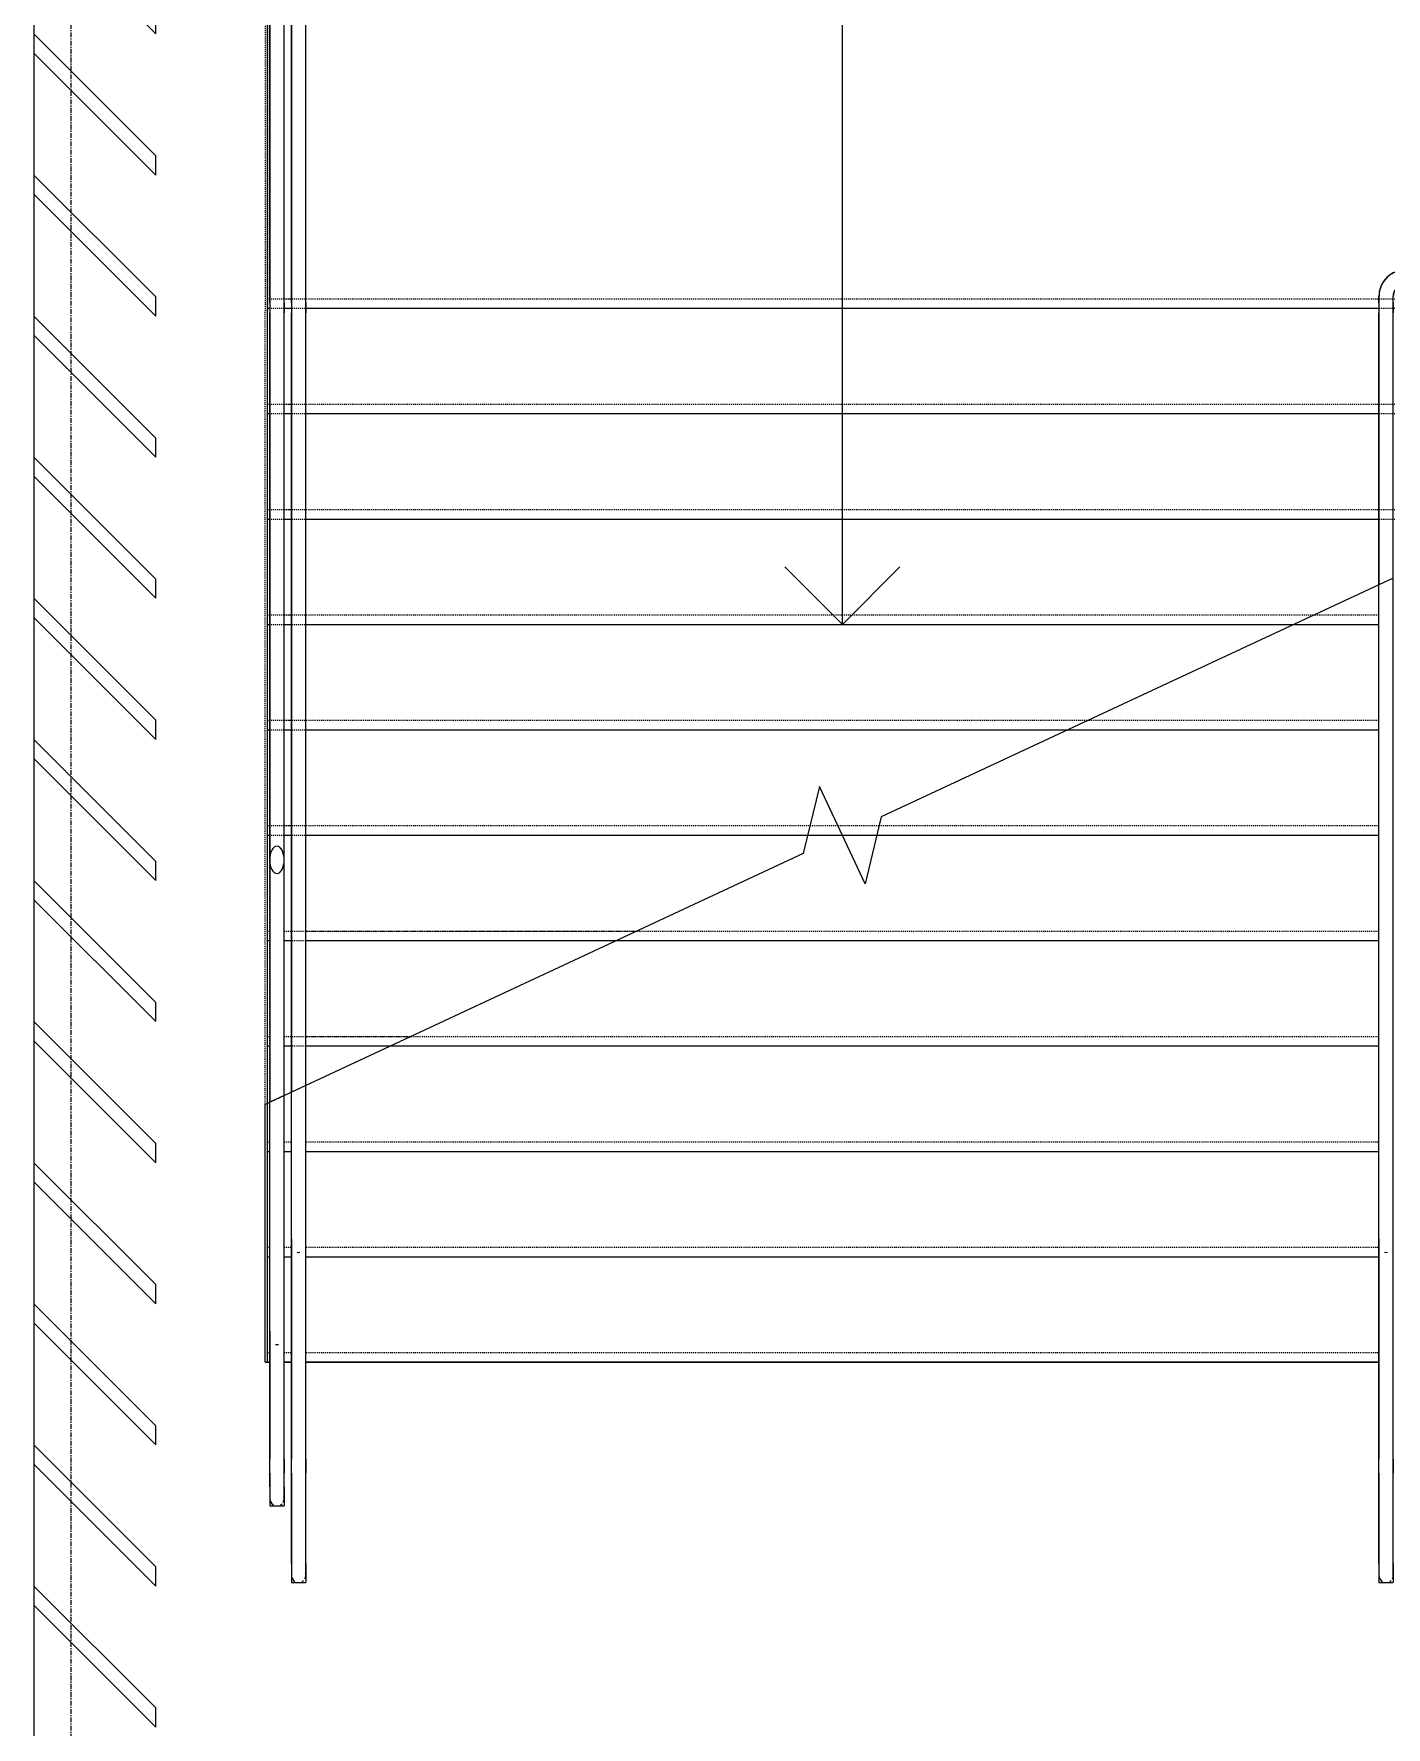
# Model space of a CAD drawing. Header units: inches. Extents: x -1714 to 1984, y -1043 to 970.
# Drawn here: x -1408.7 to -1267.6, y 406.2 to 583 of the extents above; entities that cross this region are included whole.
import ezdxf

# ---------------------------------------------------------------- set-up
doc = ezdxf.new("R2010")
doc.units = ezdxf.units.IN
doc.header["$MEASUREMENT"] = 0
doc.linetypes.add('Grid Line 1_2_', pattern=[0.875, 0.5, -0.125, 0.125, -0.125])
doc.linetypes.add('Overhead 1_16_', pattern=[0.101562, 0.0625, -0.039062])
for name, color, linetype, lineweight in [('A-FLOR', 192, 'Continuous', 13), ('A-FLOR-HRAL', 11, 'Continuous', 9), ('A-MASS', 70, 'Continuous', 9), ('S-GRID', 1, 'Continuous', 9), ('S-STRS', 31, 'Continuous', 9), ('S-STRS-ANNO', 31, 'Continuous', 9), ('S-STRS-MBND', 31, 'Overhead 1_16_', 9)]:
    doc.layers.add(name, color=color, linetype=linetype, lineweight=lineweight)

# ---------------------------------------------------------------- blocks, each defined once
blk = doc.blocks.new('Handrail Type - Handrail_Internal_-1481272-L2 - Architectural')
at = {"layer": 'A-FLOR-HRAL'}
for p, q in [((-1178.09, 558.31), (-1265.62, 558.31)), ((-1265.62, 556.81), (-1178.09, 556.81)), ((-1176.09, 556.97), (-1176.09, 455.4)), ((-1175.35, 556.81), (-1175.35, 556.81)), ((-1174.59, 455.4), (-1174.59, 556.97)), ((-1268.37, 555.56), (-1268.37, 554.88)), ((-1266.87, 554.88), (-1266.87, 555.56)), ((-1268.37, 554.22), (-1268.37, 525.43)), ((-1266.87, 526.13), (-1266.87, 554.22)), ((-1176.09, 454.74), (-1176.09, 445.31)), ((-1174.59, 445.31), (-1174.59, 454.74))]:
    blk.add_line(p, q, dxfattribs=at)
at = {"layer": 'A-FLOR-HRAL', "flags": 128}
for points in [[(-1265.62, 558.31), (-1265.73, 558.31), (-1265.83, 558.3), (-1265.94, 558.29), (-1266.05, 558.27), (-1266.16, 558.25), (-1266.27, 558.23), (-1266.38, 558.2), (-1266.48, 558.17), (-1266.58, 558.13), (-1266.69, 558.09), (-1266.79, 558.05), (-1266.89, 558), (-1266.98, 557.94), (-1267.08, 557.89), (-1267.17, 557.83), (-1267.26, 557.76), (-1267.34, 557.7), (-1267.43, 557.63), (-1267.51, 557.55), (-1267.59, 557.47), (-1267.66, 557.39), (-1267.73, 557.31), (-1267.8, 557.22), (-1267.87, 557.14), (-1267.93, 557.04), (-1267.99, 556.95), (-1268.04, 556.85), (-1268.09, 556.76), (-1268.14, 556.66), (-1268.18, 556.55), (-1268.22, 556.45), (-1268.25, 556.35), (-1268.28, 556.24), (-1268.3, 556.13), (-1268.33, 556.03), (-1268.34, 555.92), (-1268.35, 555.81), (-1268.36, 555.7), (-1268.36, 555.59), (-1268.37, 555.56)], [(-1266.87, 555.56), (-1266.86, 555.61), (-1266.86, 555.66), (-1266.86, 555.71), (-1266.85, 555.76), (-1266.84, 555.81), (-1266.83, 555.86), (-1266.82, 555.9), (-1266.8, 555.95), (-1266.78, 556), (-1266.77, 556.05), (-1266.75, 556.09), (-1266.72, 556.14), (-1266.7, 556.18), (-1266.67, 556.22), (-1266.65, 556.26), (-1266.62, 556.3), (-1266.59, 556.34), (-1266.55, 556.38), (-1266.52, 556.42), (-1266.49, 556.46), (-1266.45, 556.49), (-1266.41, 556.52), (-1266.37, 556.55), (-1266.33, 556.58), (-1266.29, 556.61), (-1266.25, 556.64), (-1266.2, 556.66), (-1266.16, 556.68), (-1266.11, 556.7), (-1266.07, 556.72), (-1266.02, 556.74), (-1265.97, 556.76), (-1265.93, 556.77), (-1265.88, 556.78), (-1265.83, 556.79), (-1265.78, 556.8), (-1265.73, 556.8), (-1265.68, 556.81), (-1265.63, 556.81), (-1265.62, 556.81)], [(-1178.09, 558.31), (-1177.98, 558.31), (-1177.87, 558.31), (-1177.76, 558.31), (-1177.65, 558.31), (-1177.55, 558.31), (-1177.44, 558.31), (-1177.33, 558.31), (-1177.23, 558.31), (-1177.12, 558.31), (-1177.02, 558.31), (-1176.92, 558.31), (-1176.82, 558.31), (-1176.73, 558.31), (-1176.63, 558.31), (-1176.54, 558.31), (-1176.45, 558.31), (-1176.36, 558.31), (-1176.28, 558.31), (-1176.2, 558.31), (-1176.12, 558.31), (-1176.05, 558.31), (-1175.97, 558.31), (-1175.9, 558.31), (-1175.84, 558.31), (-1175.78, 558.31), (-1175.72, 558.31), (-1175.67, 558.31), (-1175.62, 558.31), (-1175.57, 558.31), (-1175.53, 558.31), (-1175.49, 558.31), (-1175.46, 558.31), (-1175.43, 558.31), (-1175.4, 558.31), (-1175.38, 558.31), (-1175.37, 558.31), (-1175.35, 558.31), (-1175.35, 558.31), (-1175.34, 558.31), (-1175.34, 558.31)], [(-1176.1, 556.81), (-1176.18, 556.81), (-1176.26, 556.81), (-1176.34, 556.81), (-1176.43, 556.81), (-1176.52, 556.81), (-1176.61, 556.81), (-1176.7, 556.81), (-1176.8, 556.81), (-1176.89, 556.81), (-1176.99, 556.81), (-1177.1, 556.81), (-1177.2, 556.81), (-1177.3, 556.81), (-1177.41, 556.81), (-1177.52, 556.81), (-1177.63, 556.81), (-1177.73, 556.81), (-1177.84, 556.81), (-1177.95, 556.81), (-1178.06, 556.81), (-1178.09, 556.81)], [(-1176.09, 557.56), (-1176.09, 557.56), (-1176.09, 557.55), (-1176.09, 557.55), (-1176.09, 557.54), (-1176.09, 557.53), (-1176.09, 557.52), (-1176.09, 557.51), (-1176.09, 557.49), (-1176.09, 557.48), (-1176.09, 557.46), (-1176.09, 557.44), (-1176.09, 557.42), (-1176.09, 557.39), (-1176.09, 557.37), (-1176.09, 557.34), (-1176.09, 557.31), (-1176.09, 557.28), (-1176.09, 557.25), (-1176.09, 557.21), (-1176.09, 557.18), (-1176.09, 557.14), (-1176.09, 557.1), (-1176.09, 557.07), (-1176.09, 557.03), (-1176.09, 556.98), (-1176.09, 556.97)], [(-1175.34, 558.31), (-1175.31, 558.31), (-1175.28, 558.31), (-1175.25, 558.3), (-1175.22, 558.3), (-1175.19, 558.29), (-1175.16, 558.29), (-1175.14, 558.28), (-1175.11, 558.27), (-1175.08, 558.26), (-1175.05, 558.25), (-1175.02, 558.24), (-1175, 558.22), (-1174.97, 558.21), (-1174.94, 558.19), (-1174.92, 558.18), (-1174.89, 558.16), (-1174.87, 558.14), (-1174.85, 558.12), (-1174.83, 558.1), (-1174.8, 558.08), (-1174.78, 558.06), (-1174.76, 558.04), (-1174.75, 558.01), (-1174.73, 557.99), (-1174.71, 557.96), (-1174.7, 557.94), (-1174.68, 557.91), (-1174.67, 557.89), (-1174.66, 557.86), (-1174.64, 557.83), (-1174.63, 557.8), (-1174.62, 557.77), (-1174.62, 557.74), (-1174.61, 557.72), (-1174.6, 557.69), (-1174.6, 557.66), (-1174.6, 557.63), (-1174.59, 557.6), (-1174.59, 557.57), (-1174.59, 557.54), (-1174.59, 557.51), (-1174.6, 557.48), (-1174.6, 557.45)], [(-1175.12, 556.84), (-1175.15, 556.83), (-1175.18, 556.83), (-1175.21, 556.82), (-1175.24, 556.82), (-1175.27, 556.81), (-1175.3, 556.81), (-1175.33, 556.81)], [(-1174.59, 556.97), (-1174.59, 557.01), (-1174.59, 557.05), (-1174.59, 557.09), (-1174.59, 557.13), (-1174.59, 557.17), (-1174.59, 557.2), (-1174.59, 557.24), (-1174.59, 557.27), (-1174.59, 557.3), (-1174.59, 557.33), (-1174.59, 557.36), (-1174.59, 557.38), (-1174.59, 557.41), (-1174.59, 557.43), (-1174.59, 557.45), (-1174.59, 557.47), (-1174.59, 557.49), (-1174.59, 557.5), (-1174.59, 557.52), (-1174.59, 557.53), (-1174.59, 557.54), (-1174.59, 557.55), (-1174.59, 557.55), (-1174.59, 557.56), (-1174.59, 557.56), (-1174.59, 557.56)], [(-1268.37, 554.88), (-1268.37, 554.83), (-1268.37, 554.78), (-1268.37, 554.73), (-1268.37, 554.68), (-1268.37, 554.63), (-1268.37, 554.58), (-1268.37, 554.54), (-1268.37, 554.49), (-1268.37, 554.44), (-1268.37, 554.39), (-1268.37, 554.35), (-1268.37, 554.3), (-1268.37, 554.26), (-1268.37, 554.22)], [(-1266.87, 554.22), (-1266.87, 554.26), (-1266.87, 554.31), (-1266.87, 554.35), (-1266.87, 554.4), (-1266.87, 554.44), (-1266.87, 554.49), (-1266.87, 554.54), (-1266.87, 554.59), (-1266.87, 554.64), (-1266.87, 554.68), (-1266.87, 554.73), (-1266.87, 554.78), (-1266.87, 554.83), (-1266.87, 554.88)], [(-1176.09, 455.4), (-1176.09, 455.35), (-1176.09, 455.31), (-1176.09, 455.27), (-1176.09, 455.22), (-1176.09, 455.17), (-1176.09, 455.13), (-1176.09, 455.08), (-1176.09, 455.03), (-1176.09, 454.98), (-1176.09, 454.93), (-1176.09, 454.88), (-1176.09, 454.83), (-1176.09, 454.78), (-1176.09, 454.74)], [(-1174.59, 454.74), (-1174.59, 454.79), (-1174.59, 454.84), (-1174.59, 454.89), (-1174.59, 454.94), (-1174.59, 454.98), (-1174.59, 455.03), (-1174.59, 455.08), (-1174.59, 455.13), (-1174.59, 455.18), (-1174.59, 455.22), (-1174.59, 455.27), (-1174.59, 455.31), (-1174.59, 455.36), (-1174.59, 455.4)], [(-1176.09, 445.31), (-1176.09, 445.26), (-1176.09, 445.21), (-1176.09, 445.16), (-1176.09, 445.11), (-1176.09, 445.06), (-1176.09, 445.01), (-1176.09, 444.96), (-1176.09, 444.92), (-1176.09, 444.87), (-1176.09, 444.82), (-1176.09, 444.78), (-1176.09, 444.73), (-1176.09, 444.69), (-1176.09, 444.64), (-1176.09, 444.6), (-1176.09, 444.56), (-1176.09, 444.52), (-1176.09, 444.48), (-1176.09, 444.45), (-1176.09, 444.41), (-1176.09, 444.38), (-1176.09, 444.34), (-1176.09, 444.31), (-1176.09, 444.28), (-1176.09, 444.26), (-1176.09, 444.23), (-1176.09, 444.21), (-1176.09, 444.18), (-1176.09, 444.16), (-1176.09, 444.14), (-1176.09, 444.13), (-1176.09, 444.11), (-1176.09, 444.1), (-1176.09, 444.09), (-1176.09, 444.08), (-1176.09, 444.07), (-1176.09, 444.06), (-1176.09, 444.06), (-1176.09, 444.06)], [(-1174.59, 444.06), (-1174.59, 444.06), (-1174.59, 444.06), (-1174.59, 444.07), (-1174.59, 444.07), (-1174.59, 444.08), (-1174.59, 444.09), (-1174.59, 444.11), (-1174.59, 444.12), (-1174.59, 444.14), (-1174.59, 444.16), (-1174.59, 444.18), (-1174.59, 444.2), (-1174.59, 444.22), (-1174.59, 444.25), (-1174.59, 444.28), (-1174.59, 444.31), (-1174.59, 444.34), (-1174.59, 444.37), (-1174.59, 444.4), (-1174.59, 444.44), (-1174.59, 444.47), (-1174.59, 444.51), (-1174.59, 444.55), (-1174.59, 444.59), (-1174.59, 444.63), (-1174.59, 444.68), (-1174.59, 444.72), (-1174.59, 444.76), (-1174.59, 444.81), (-1174.59, 444.86), (-1174.59, 444.9), (-1174.59, 444.95), (-1174.59, 445), (-1174.59, 445.05), (-1174.59, 445.1), (-1174.59, 445.15), (-1174.59, 445.19), (-1174.59, 445.24), (-1174.59, 445.29), (-1174.59, 445.31)]]:
    blk.add_lwpolyline(points, dxfattribs=at)
at = {"layer": 'A-FLOR-HRAL'}
for centre, start, end in [((-1175.34, 557.56), 0, 180), ((-1175.34, 557.56), 140.5677, 186.8636), ((-1175.34, 557.56), 180, 186.1504), ((-1175.34, 557.56), 100.4185, 135), ((-1175.34, 557.56), 90, 98.5735), ((-1175.34, 557.56), 83.3102, 90), ((-1175.34, 557.56), 38.3909, 80.1374), ((-1175.34, 557.56), 23.3099, 35.2584), ((-1175.34, 557.56), 352.1021, 20.2273), ((-1175.34, 557.56), 353.8521, 0), ((-1175.34, 444.06), 172.3804, 180), ((-1175.34, 444.06), 180, 225), ((-1175.34, 444.06), 300, 0), ((-1175.34, 444.06), 0, 12.7971), ((-1175.34, 444.06), 240, 255), ((-1175.34, 444.06), 270, 285)]:
    blk.add_arc(centre, 0.75, start, end, dxfattribs=at)
blk = doc.blocks.new('Handrail Type - Handrail_Internal_-V11-L2 - Architectural')
at = {"layer": 'A-FLOR-HRAL'}
for p, q in [((-1265.62, 558.31), (-1177.34, 558.31)), ((-1265.62, 556.81), (-1177.34, 556.81)), ((-1177.34, 558.31), (-1175.34, 558.31)), ((-1177.34, 556.81), (-1176.09, 556.81)), ((-1174.59, 556.62), (-1174.59, 557.56)), ((-1268.37, 554.88), (-1268.37, 555.56)), ((-1266.87, 554.88), (-1266.87, 555.56)), ((-1176.09, 556.62), (-1176.09, 455.79)), ((-1174.59, 556.62), (-1174.59, 455.79)), ((-1268.37, 554.88), (-1268.37, 553.82)), ((-1268.37, 525.43), (-1268.37, 553.82)), ((-1266.87, 554.88), (-1266.87, 553.82)), ((-1266.87, 526.13), (-1266.87, 553.82)), ((-1176.09, 454.74), (-1176.09, 455.79)), ((-1176.09, 454.74), (-1176.09, 445.31)), ((-1174.59, 454.74), (-1174.59, 455.79)), ((-1174.59, 454.74), (-1174.59, 445.31)), ((-1176.09, 443.31), (-1176.09, 445.31)), ((-1174.59, 443.31), (-1174.59, 445.31)), ((-1174.59, 443.31), (-1176.09, 443.31))]:
    blk.add_line(p, q, dxfattribs=at)
for radius in [2.75, 1.25]:
    blk.add_arc((-1265.62, 555.56), radius, 90, 180, dxfattribs=at)
blk = doc.blocks.new('Top Rail Type - Top Rail_Internal_-1481292-L2 - Architectural')
at = {"layer": 'A-FLOR-HRAL'}
for p, q in [((-1384.12, 647.31), (-1384.12, 554.88)), ((-1382.62, 554.88), (-1382.62, 647.31)), ((-1384.12, 554.22), (-1384.12, 496.91)), ((-1382.62, 472.16), (-1382.62, 554.22))]:
    blk.add_line(p, q, dxfattribs=at)
at = {"layer": 'A-FLOR-HRAL', "flags": 128}
for points in [[(-1384.12, 554.88), (-1384.12, 554.83), (-1384.12, 554.78), (-1384.12, 554.73), (-1384.12, 554.68), (-1384.12, 554.63), (-1384.12, 554.58), (-1384.12, 554.54), (-1384.12, 554.49), (-1384.12, 554.44), (-1384.12, 554.39), (-1384.12, 554.35), (-1384.12, 554.3), (-1384.12, 554.26), (-1384.12, 554.22)], [(-1382.62, 554.22), (-1382.62, 554.26), (-1382.62, 554.31), (-1382.62, 554.35), (-1382.62, 554.4), (-1382.62, 554.44), (-1382.62, 554.49), (-1382.62, 554.54), (-1382.62, 554.59), (-1382.62, 554.64), (-1382.62, 554.68), (-1382.62, 554.73), (-1382.62, 554.78), (-1382.62, 554.83), (-1382.62, 554.88)]]:
    blk.add_lwpolyline(points, dxfattribs=at)
blk = doc.blocks.new('Top Rail Type - Top Rail_Internal_-V12-L2 - Architectural')
at = {"layer": 'A-FLOR-HRAL'}
for p, q in [((-1384.12, 554.88), (-1384.12, 647.31)), ((-1382.62, 554.88), (-1382.62, 647.31)), ((-1384.12, 554.88), (-1384.12, 553.82)), ((-1384.12, 496.91), (-1384.12, 553.82)), ((-1382.62, 554.88), (-1382.62, 553.82)), ((-1382.62, 472.16), (-1382.62, 553.82))]:
    blk.add_line(p, q, dxfattribs=at)
blk = doc.blocks.new('Handrail Type - Handrail_Internal_-1481313-L2 - Architectural')
at = {"layer": 'A-FLOR-HRAL', "flags": 128}
for points in [[(-1384.12, 554.88), (-1384.12, 554.83), (-1384.12, 554.78), (-1384.12, 554.73), (-1384.12, 554.68), (-1384.12, 554.63), (-1384.12, 554.58), (-1384.12, 554.54), (-1384.12, 554.49), (-1384.12, 554.44), (-1384.12, 554.39), (-1384.12, 554.35), (-1384.12, 554.3)], [(-1382.62, 554.31), (-1382.62, 554.35), (-1382.62, 554.4), (-1382.62, 554.44), (-1382.62, 554.49), (-1382.62, 554.54), (-1382.62, 554.59), (-1382.62, 554.64), (-1382.62, 554.68), (-1382.62, 554.73), (-1382.62, 554.78), (-1382.62, 554.83), (-1382.62, 554.88)]]:
    blk.add_lwpolyline(points, dxfattribs=at)
blk = doc.blocks.new('Handrail Type - Handrail_Internal_-V13-L2 - Architectural')
at = {"layer": 'A-FLOR-HRAL'}
for p, q in [((-1384.12, 554.88), (-1384.12, 554.21)), ((-1382.62, 554.88), (-1382.62, 554.21))]:
    blk.add_line(p, q, dxfattribs=at)
blk = doc.blocks.new('Handrail Type - Handrail_Internal_-1481332-L2 - Architectural')
at = {"layer": 'A-FLOR-HRAL'}
for p, q in [((-1381.87, 645.06), (-1381.87, 554.88)), ((-1380.37, 554.88), (-1380.37, 645.06)), ((-1381.87, 554.22), (-1381.87, 472.5)), ((-1380.37, 473.2), (-1380.37, 554.22))]:
    blk.add_line(p, q, dxfattribs=at)
at = {"layer": 'A-FLOR-HRAL', "flags": 128}
for points in [[(-1381.87, 554.88), (-1381.87, 554.83), (-1381.87, 554.78), (-1381.87, 554.73), (-1381.87, 554.68), (-1381.87, 554.63), (-1381.87, 554.58), (-1381.87, 554.54), (-1381.87, 554.49), (-1381.87, 554.44), (-1381.87, 554.39), (-1381.87, 554.35), (-1381.87, 554.3), (-1381.87, 554.26), (-1381.87, 554.22)], [(-1380.37, 554.22), (-1380.37, 554.26), (-1380.37, 554.31), (-1380.37, 554.35), (-1380.37, 554.4), (-1380.37, 554.44), (-1380.37, 554.49), (-1380.37, 554.54), (-1380.37, 554.59), (-1380.37, 554.64), (-1380.37, 554.68), (-1380.37, 554.73), (-1380.37, 554.78), (-1380.37, 554.83), (-1380.37, 554.88)]]:
    blk.add_lwpolyline(points, dxfattribs=at)
blk = doc.blocks.new('Handrail Type - Handrail_Internal_-V14-L2 - Architectural')
at = {"layer": 'A-FLOR-HRAL'}
for p, q in [((-1381.87, 554.88), (-1381.87, 645.06)), ((-1380.37, 554.88), (-1380.37, 645.06)), ((-1381.87, 554.88), (-1381.87, 553.82)), ((-1381.87, 472.5), (-1381.87, 553.82)), ((-1380.37, 554.88), (-1380.37, 553.82)), ((-1380.37, 473.2), (-1380.37, 553.82))]:
    blk.add_line(p, q, dxfattribs=at)
blk = doc.blocks.new('Handrail Type - Handrail_Internal_-1482380-L2 - Architectural')
at = {"layer": 'A-FLOR-HRAL'}
for p, q in [((-1268.37, 457.19), (-1268.37, 444.71)), ((-1266.87, 444.71), (-1266.87, 457.19)), ((-1268.37, 444.71), (-1268.37, 434.2)), ((-1266.87, 434.2), (-1266.87, 444.71)), ((-1268.37, 432.74), (-1268.37, 423.31)), ((-1266.87, 423.31), (-1266.87, 432.74))]:
    blk.add_line(p, q, dxfattribs=at)
at = {"layer": 'A-FLOR-HRAL', "flags": 128}
for points in [[(-1267.77, 455.8), (-1267.62, 455.77), (-1267.48, 455.8)], [(-1268.37, 432.74), (-1268.37, 432.85), (-1268.37, 432.96), (-1268.37, 433.07), (-1268.37, 433.18), (-1268.37, 433.29), (-1268.37, 433.39), (-1268.37, 433.5), (-1268.37, 433.61), (-1268.37, 433.71), (-1268.37, 433.81), (-1268.37, 433.91), (-1268.37, 434.01), (-1268.37, 434.11), (-1268.37, 434.2)], [(-1266.87, 434.2), (-1266.87, 434.1), (-1266.87, 434), (-1266.87, 433.91), (-1266.87, 433.81), (-1266.87, 433.7), (-1266.87, 433.6), (-1266.87, 433.49), (-1266.87, 433.39), (-1266.87, 433.28), (-1266.87, 433.17), (-1266.87, 433.06), (-1266.87, 432.95), (-1266.87, 432.84), (-1266.87, 432.74)], [(-1268.37, 423.31), (-1268.37, 423.26), (-1268.37, 423.21), (-1268.37, 423.16), (-1268.37, 423.11), (-1268.37, 423.07), (-1268.37, 423.02), (-1268.37, 422.97), (-1268.37, 422.92), (-1268.37, 422.87), (-1268.37, 422.83), (-1268.37, 422.78), (-1268.37, 422.74), (-1268.37, 422.69), (-1268.37, 422.65), (-1268.37, 422.61), (-1268.37, 422.57), (-1268.37, 422.53), (-1268.37, 422.49), (-1268.37, 422.45), (-1268.37, 422.42), (-1268.37, 422.38), (-1268.37, 422.35), (-1268.37, 422.32), (-1268.37, 422.29), (-1268.37, 422.26), (-1268.37, 422.24), (-1268.37, 422.21), (-1268.37, 422.19), (-1268.37, 422.17), (-1268.37, 422.15), (-1268.37, 422.13), (-1268.37, 422.12), (-1268.37, 422.1), (-1268.37, 422.09), (-1268.37, 422.08), (-1268.37, 422.07), (-1268.37, 422.07), (-1268.37, 422.07), (-1268.37, 422.06)], [(-1266.87, 422.06), (-1266.87, 422.06), (-1266.87, 422.07), (-1266.87, 422.07), (-1266.87, 422.08), (-1266.87, 422.09), (-1266.87, 422.1), (-1266.87, 422.11), (-1266.87, 422.13), (-1266.87, 422.14), (-1266.87, 422.16), (-1266.87, 422.18), (-1266.87, 422.2), (-1266.87, 422.23), (-1266.87, 422.25), (-1266.87, 422.28), (-1266.87, 422.31), (-1266.87, 422.34), (-1266.87, 422.37), (-1266.87, 422.41), (-1266.87, 422.44), (-1266.87, 422.48), (-1266.87, 422.52), (-1266.87, 422.56), (-1266.87, 422.6), (-1266.87, 422.64), (-1266.87, 422.68), (-1266.87, 422.72), (-1266.87, 422.77), (-1266.87, 422.81), (-1266.87, 422.86), (-1266.87, 422.91), (-1266.87, 422.96), (-1266.87, 423), (-1266.87, 423.05), (-1266.87, 423.1), (-1266.87, 423.15), (-1266.87, 423.2), (-1266.87, 423.25), (-1266.87, 423.3), (-1266.87, 423.31)]]:
    blk.add_lwpolyline(points, dxfattribs=at)
at = {"layer": 'A-FLOR-HRAL'}
for start, end in [(174.2309, 180), (180, 240), (300, 315), (330, 0), (0, 14.2356)]:
    blk.add_arc((-1267.62, 422.06), 0.75, start, end, dxfattribs=at)
blk = doc.blocks.new('Handrail Type - Handrail_Internal_-V17-L2 - Architectural')
at = {"layer": 'A-FLOR-HRAL', "linetype": 'Overhead 1_16_'}
for p, q in [((-1265.62, 558.31), (-1177.35, 558.31)), ((-1265.62, 556.81), (-1177.35, 556.81)), ((-1177.35, 558.31), (-1175.35, 558.31)), ((-1176.1, 556.62), (-1176.1, 556.81)), ((-1174.6, 556.62), (-1174.6, 557.56)), ((-1268.37, 554.89), (-1268.37, 555.56)), ((-1266.87, 554.89), (-1266.87, 555.56)), ((-1176.1, 556.62), (-1176.1, 455.8)), ((-1174.6, 556.62), (-1174.6, 455.8)), ((-1268.37, 554.89), (-1268.37, 553.83)), ((-1268.37, 525.43), (-1268.37, 553.83)), ((-1266.87, 554.89), (-1266.87, 553.83)), ((-1266.87, 526.13), (-1266.87, 553.83)), ((-1176.1, 454.74), (-1176.1, 455.8)), ((-1176.1, 454.74), (-1176.1, 445.31)), ((-1174.6, 454.74), (-1174.6, 455.8)), ((-1174.6, 454.74), (-1174.6, 445.31)), ((-1176.1, 443.31), (-1176.1, 445.31)), ((-1174.6, 443.31), (-1174.6, 445.31)), ((-1174.6, 443.31), (-1176.1, 443.31))]:
    blk.add_line(p, q, dxfattribs=at)
at = {"layer": 'A-FLOR-HRAL'}
for p, q in [((-1266.87, 526.13), (-1268.37, 525.43)), ((-1268.37, 433.8), (-1268.37, 525.43)), ((-1266.87, 433.8), (-1266.87, 526.13)), ((-1268.37, 432.74), (-1268.37, 433.8)), ((-1266.87, 432.74), (-1266.87, 433.8)), ((-1268.37, 423.31), (-1268.37, 432.74)), ((-1266.87, 423.31), (-1266.87, 432.74)), ((-1268.37, 423.31), (-1268.37, 421.31)), ((-1266.87, 423.31), (-1266.87, 421.31)), ((-1268.37, 421.31), (-1266.87, 421.31))]:
    blk.add_line(p, q, dxfattribs=at)
at = {"layer": 'A-FLOR-HRAL', "linetype": 'Overhead 1_16_'}
for radius in [2.75, 1.25]:
    blk.add_arc((-1265.62, 555.56), radius, 90, 180, dxfattribs=at)
blk = doc.blocks.new('Top Rail Type - Top Rail_Internal_-1482400-L2 - Architectural')
at = {"layer": 'A-FLOR-HRAL'}
for p, q in [((-1384.12, 447.56), (-1384.12, 444.71)), ((-1382.62, 444.71), (-1382.62, 447.56)), ((-1384.12, 444.71), (-1384.12, 434.2)), ((-1382.62, 434.2), (-1382.62, 444.71)), ((-1384.12, 432.74), (-1384.12, 431.31)), ((-1382.62, 431.31), (-1382.62, 432.74))]:
    blk.add_line(p, q, dxfattribs=at)
at = {"layer": 'A-FLOR-HRAL', "flags": 128}
for points in [[(-1383.52, 446.17), (-1383.37, 446.15), (-1383.23, 446.17)], [(-1384.12, 432.74), (-1384.12, 432.85), (-1384.12, 432.96), (-1384.12, 433.07), (-1384.12, 433.18), (-1384.12, 433.29), (-1384.12, 433.39), (-1384.12, 433.5), (-1384.12, 433.61), (-1384.12, 433.71), (-1384.12, 433.81), (-1384.12, 433.91), (-1384.12, 434.01), (-1384.12, 434.11), (-1384.12, 434.2)], [(-1382.62, 434.2), (-1382.62, 434.1), (-1382.62, 434), (-1382.62, 433.91), (-1382.62, 433.81), (-1382.62, 433.7), (-1382.62, 433.6), (-1382.62, 433.49), (-1382.62, 433.39), (-1382.62, 433.28), (-1382.62, 433.17), (-1382.62, 433.06), (-1382.62, 432.95), (-1382.62, 432.84), (-1382.62, 432.74)], [(-1384.12, 431.31), (-1384.12, 431.26), (-1384.12, 431.21), (-1384.12, 431.16), (-1384.12, 431.11), (-1384.12, 431.07), (-1384.12, 431.02), (-1384.12, 430.97), (-1384.12, 430.92), (-1384.12, 430.87), (-1384.12, 430.83), (-1384.12, 430.78), (-1384.12, 430.74), (-1384.12, 430.69), (-1384.12, 430.65), (-1384.12, 430.61), (-1384.12, 430.57), (-1384.12, 430.53), (-1384.12, 430.49), (-1384.12, 430.45), (-1384.12, 430.42), (-1384.12, 430.38), (-1384.12, 430.35), (-1384.12, 430.32), (-1384.12, 430.29), (-1384.12, 430.26), (-1384.12, 430.24), (-1384.12, 430.21), (-1384.12, 430.19), (-1384.12, 430.17), (-1384.12, 430.15), (-1384.12, 430.13), (-1384.12, 430.12), (-1384.12, 430.1), (-1384.12, 430.09), (-1384.12, 430.08), (-1384.12, 430.07), (-1384.12, 430.07), (-1384.12, 430.07), (-1384.12, 430.06)], [(-1382.62, 430.06), (-1382.62, 430.06), (-1382.62, 430.07), (-1382.62, 430.07), (-1382.62, 430.08), (-1382.62, 430.09), (-1382.62, 430.1), (-1382.62, 430.11), (-1382.62, 430.13), (-1382.62, 430.14), (-1382.62, 430.16), (-1382.62, 430.18), (-1382.62, 430.2), (-1382.62, 430.23), (-1382.62, 430.25), (-1382.62, 430.28), (-1382.62, 430.31), (-1382.62, 430.34), (-1382.62, 430.37), (-1382.62, 430.41), (-1382.62, 430.44), (-1382.62, 430.48), (-1382.62, 430.52), (-1382.62, 430.56), (-1382.62, 430.6), (-1382.62, 430.64), (-1382.62, 430.68), (-1382.62, 430.72), (-1382.62, 430.77), (-1382.62, 430.81), (-1382.62, 430.86), (-1382.62, 430.91), (-1382.62, 430.96), (-1382.62, 431), (-1382.62, 431.05), (-1382.62, 431.1), (-1382.62, 431.15), (-1382.62, 431.2), (-1382.62, 431.25), (-1382.62, 431.3), (-1382.62, 431.31)]]:
    blk.add_lwpolyline(points, dxfattribs=at)
at = {"layer": 'A-FLOR-HRAL'}
for start, end in [(174.2309, 180), (180, 240), (300, 315), (330, 0), (0, 14.2356)]:
    blk.add_arc((-1383.37, 430.06), 0.75, start, end, dxfattribs=at)
blk = doc.blocks.new('Top Rail Type - Top Rail_Internal_-V18-L2 - Architectural')
at = {"layer": 'A-FLOR-HRAL', "linetype": 'Overhead 1_16_'}
for p, q in [((-1384.12, 554.89), (-1384.12, 647.31)), ((-1382.62, 554.89), (-1382.62, 647.31)), ((-1384.12, 554.89), (-1384.12, 553.83)), ((-1384.12, 471.45), (-1384.12, 553.83)), ((-1382.62, 554.89), (-1382.62, 553.83)), ((-1382.62, 472.15), (-1382.62, 553.83))]:
    blk.add_line(p, q, dxfattribs=at)
at = {"layer": 'A-FLOR-HRAL'}
for p, q in [((-1382.62, 472.15), (-1384.12, 471.45)), ((-1382.62, 433.8), (-1382.62, 472.15)), ((-1384.12, 433.8), (-1384.12, 471.45)), ((-1384.12, 432.74), (-1384.12, 433.8)), ((-1382.62, 432.74), (-1382.62, 433.8)), ((-1384.12, 431.31), (-1384.12, 432.74)), ((-1384.12, 431.31), (-1384.12, 429.31)), ((-1382.62, 431.31), (-1382.62, 432.74)), ((-1382.62, 431.31), (-1382.62, 429.31)), ((-1384.12, 429.31), (-1382.62, 429.31))]:
    blk.add_line(p, q, dxfattribs=at)
blk = doc.blocks.new('Handrail Type - Handrail_Internal_-1482421-L2 - Architectural')
at = {"layer": 'A-FLOR-HRAL'}
for p, q in [((-1384.12, 496.74), (-1384.12, 471.45)), ((-1382.62, 472.15), (-1382.62, 496.74)), ((-1382.62, 430.31), (-1382.62, 430.69))]:
    blk.add_line(p, q, dxfattribs=at)
at = {"layer": 'A-FLOR-HRAL', "flags": 128}
for points in [[(-1382.62, 496.74), (-1382.64, 497.02), (-1382.68, 497.28), (-1382.75, 497.53), (-1382.84, 497.74), (-1382.96, 497.92), (-1383.09, 498.05), (-1383.23, 498.13), (-1383.37, 498.16), (-1383.52, 498.13), (-1383.66, 498.05), (-1383.79, 497.92), (-1383.9, 497.74), (-1384, 497.53), (-1384.07, 497.28), (-1384.11, 497.02), (-1384.12, 496.74)], [(-1384.12, 496.74), (-1384.11, 496.47), (-1384.07, 496.2), (-1384, 495.95), (-1383.9, 495.74), (-1383.79, 495.56), (-1383.66, 495.43), (-1383.52, 495.35), (-1383.37, 495.32), (-1383.23, 495.35), (-1383.09, 495.43), (-1382.96, 495.56), (-1382.84, 495.74), (-1382.75, 495.95), (-1382.68, 496.2), (-1382.64, 496.47), (-1382.62, 496.74)], [(-1384.12, 432.74), (-1384.12, 432.85), (-1384.12, 432.96), (-1384.12, 433.07), (-1384.12, 433.18), (-1384.12, 433.29), (-1384.12, 433.39), (-1384.12, 433.5)], [(-1382.62, 433.8), (-1382.62, 433.7), (-1382.62, 433.6), (-1382.62, 433.5)]]:
    blk.add_lwpolyline(points, dxfattribs=at)
blk = doc.blocks.new('Handrail Type - Handrail_Internal_-V19-L2 - Architectural')
at = {"layer": 'A-FLOR-HRAL', "linetype": 'Overhead 1_16_'}
for p, q in [((-1384.12, 554.89), (-1384.12, 647.31)), ((-1382.62, 554.89), (-1382.62, 647.31)), ((-1384.12, 554.89), (-1384.12, 553.83)), ((-1384.12, 471.45), (-1384.12, 553.83)), ((-1382.62, 554.89), (-1382.62, 553.83)), ((-1382.62, 472.15), (-1382.62, 553.83))]:
    blk.add_line(p, q, dxfattribs=at)
at = {"layer": 'A-FLOR-HRAL'}
for p, q in [((-1384.12, 432.74), (-1384.12, 433.48)), ((-1382.62, 433.51), (-1382.62, 433.8)), ((-1382.62, 430.31), (-1382.62, 430.69))]:
    blk.add_line(p, q, dxfattribs=at)
blk = doc.blocks.new('Handrail Type - Handrail_Internal_-1482440-L2 - Architectural')
at = {"layer": 'A-FLOR-HRAL'}
for p, q in [((-1381.87, 457.19), (-1381.87, 444.71)), ((-1380.37, 444.71), (-1380.37, 457.19)), ((-1381.87, 444.71), (-1381.87, 434.2)), ((-1380.37, 434.2), (-1380.37, 444.71)), ((-1381.87, 432.74), (-1381.87, 423.31)), ((-1380.37, 423.31), (-1380.37, 432.74))]:
    blk.add_line(p, q, dxfattribs=at)
at = {"layer": 'A-FLOR-HRAL', "flags": 128}
for points in [[(-1381.27, 455.8), (-1381.12, 455.77), (-1380.98, 455.8)], [(-1381.87, 432.74), (-1381.87, 432.85), (-1381.87, 432.96), (-1381.87, 433.07), (-1381.87, 433.18), (-1381.87, 433.29), (-1381.87, 433.39), (-1381.87, 433.5), (-1381.87, 433.61), (-1381.87, 433.71), (-1381.87, 433.81), (-1381.87, 433.91), (-1381.87, 434.01), (-1381.87, 434.11), (-1381.87, 434.2)], [(-1380.37, 434.2), (-1380.37, 434.1), (-1380.37, 434), (-1380.37, 433.91), (-1380.37, 433.81), (-1380.37, 433.7), (-1380.37, 433.6), (-1380.37, 433.49), (-1380.37, 433.39), (-1380.37, 433.28), (-1380.37, 433.17), (-1380.37, 433.06), (-1380.37, 432.95), (-1380.37, 432.84), (-1380.37, 432.74)], [(-1381.87, 423.31), (-1381.87, 423.26), (-1381.87, 423.21), (-1381.87, 423.16), (-1381.87, 423.11), (-1381.87, 423.07), (-1381.87, 423.02), (-1381.87, 422.97), (-1381.87, 422.92), (-1381.87, 422.87), (-1381.87, 422.83), (-1381.87, 422.78), (-1381.87, 422.74), (-1381.87, 422.69), (-1381.87, 422.65), (-1381.87, 422.61), (-1381.87, 422.57), (-1381.87, 422.53), (-1381.87, 422.49), (-1381.87, 422.45), (-1381.87, 422.42), (-1381.87, 422.38), (-1381.87, 422.35), (-1381.87, 422.32), (-1381.87, 422.29), (-1381.87, 422.26), (-1381.87, 422.24), (-1381.87, 422.21), (-1381.87, 422.19), (-1381.87, 422.17), (-1381.87, 422.15), (-1381.87, 422.13), (-1381.87, 422.12), (-1381.87, 422.1), (-1381.87, 422.09), (-1381.87, 422.08), (-1381.87, 422.07), (-1381.87, 422.07), (-1381.87, 422.07), (-1381.87, 422.06)], [(-1380.37, 422.06), (-1380.37, 422.06), (-1380.37, 422.07), (-1380.37, 422.07), (-1380.37, 422.08), (-1380.37, 422.09), (-1380.37, 422.1), (-1380.37, 422.11), (-1380.37, 422.13), (-1380.37, 422.14), (-1380.37, 422.16), (-1380.37, 422.18), (-1380.37, 422.2), (-1380.37, 422.23), (-1380.37, 422.25), (-1380.37, 422.28), (-1380.37, 422.31), (-1380.37, 422.34), (-1380.37, 422.37), (-1380.37, 422.41), (-1380.37, 422.44), (-1380.37, 422.48), (-1380.37, 422.52), (-1380.37, 422.56), (-1380.37, 422.6), (-1380.37, 422.64), (-1380.37, 422.68), (-1380.37, 422.72), (-1380.37, 422.77), (-1380.37, 422.81), (-1380.37, 422.86), (-1380.37, 422.91), (-1380.37, 422.96), (-1380.37, 423), (-1380.37, 423.05), (-1380.37, 423.1), (-1380.37, 423.15), (-1380.37, 423.2), (-1380.37, 423.25), (-1380.37, 423.3), (-1380.37, 423.31)]]:
    blk.add_lwpolyline(points, dxfattribs=at)
at = {"layer": 'A-FLOR-HRAL'}
for start, end in [(174.2309, 180), (180, 240), (300, 315), (330, 0), (0, 14.2356)]:
    blk.add_arc((-1381.12, 422.06), 0.75, start, end, dxfattribs=at)
blk = doc.blocks.new('Handrail Type - Handrail_Internal_-V20-L2 - Architectural')
at = {"layer": 'A-FLOR-HRAL', "linetype": 'Overhead 1_16_'}
for p, q in [((-1381.87, 554.89), (-1381.87, 645.06)), ((-1380.37, 554.89), (-1380.37, 645.06)), ((-1381.87, 554.89), (-1381.87, 553.83)), ((-1381.87, 472.5), (-1381.87, 553.83)), ((-1380.37, 554.89), (-1380.37, 553.83)), ((-1380.37, 473.2), (-1380.37, 553.83))]:
    blk.add_line(p, q, dxfattribs=at)
at = {"layer": 'A-FLOR-HRAL'}
for p, q in [((-1380.37, 473.2), (-1381.87, 472.5)), ((-1381.87, 433.8), (-1381.87, 472.5)), ((-1380.37, 433.8), (-1380.37, 473.2)), ((-1381.87, 432.74), (-1381.87, 433.8)), ((-1380.37, 432.74), (-1380.37, 433.8)), ((-1381.87, 423.31), (-1381.87, 432.74)), ((-1380.37, 423.31), (-1380.37, 432.74)), ((-1381.87, 423.31), (-1381.87, 421.31)), ((-1380.37, 423.31), (-1380.37, 421.31)), ((-1381.87, 421.31), (-1380.37, 421.31))]:
    blk.add_line(p, q, dxfattribs=at)

msp = doc.modelspace()

# ---------------------------------------------------------------- linework, layer by layer
at = {"layer": 'A-FLOR'}
for p, q in [((-1408.74, 671.32), (-1408.74, 479.86)), ((-1384.37, 471.34), (-1384.37, 650.56)), ((-1408.74, 479.86), (-1408.74, 127.21)), ((-1384.12, 444.31), (-1384.37, 444.31)), ((-1381.87, 444.31), (-1382.62, 444.31)), ((-1268.37, 444.31), (-1380.37, 444.31))]:
    msp.add_line(p, q, dxfattribs=at)
at = {"layer": 'A-MASS', "lineweight": 13}
for p, q in [((-1408.74, 595.68), (-1396.02, 582.95)), ((-1396.02, 582.95), (-1396.02, 584.95)), ((-1396.02, 570.22), (-1408.74, 582.95)), ((-1408.74, 582.95), (-1408.74, 580.95)), ((-1408.74, 580.95), (-1396.02, 568.22)), ((-1396.02, 568.22), (-1396.02, 570.22)), ((-1396.02, 555.5), (-1408.74, 568.22)), ((-1408.74, 568.22), (-1408.74, 566.22)), ((-1408.74, 566.22), (-1396.02, 553.5)), ((-1396.02, 553.5), (-1396.02, 555.5)), ((-1396.02, 540.77), (-1408.74, 553.5)), ((-1408.74, 553.5), (-1408.74, 551.5)), ((-1408.74, 551.5), (-1396.02, 538.77)), ((-1396.02, 538.77), (-1396.02, 540.77)), ((-1396.02, 526.04), (-1408.74, 538.77)), ((-1408.74, 538.77), (-1408.74, 536.77)), ((-1408.74, 536.77), (-1396.02, 524.04)), ((-1396.02, 524.04), (-1396.02, 526.04)), ((-1396.02, 511.31), (-1408.74, 524.04)), ((-1408.74, 524.04), (-1408.74, 522.04)), ((-1408.74, 522.04), (-1396.02, 509.31)), ((-1396.02, 509.31), (-1396.02, 511.31)), ((-1396.02, 496.58), (-1408.74, 509.31)), ((-1408.74, 509.31), (-1408.74, 507.31)), ((-1408.74, 507.31), (-1396.02, 494.58)), ((-1396.02, 494.58), (-1396.02, 496.58)), ((-1396.02, 481.86), (-1408.74, 494.58)), ((-1408.74, 494.58), (-1408.74, 492.58)), ((-1408.74, 492.58), (-1396.02, 479.86)), ((-1396.02, 479.86), (-1396.02, 481.86)), ((-1396.02, 467.13), (-1408.74, 479.86)), ((-1408.74, 479.86), (-1408.74, 477.86)), ((-1408.74, 477.86), (-1396.02, 465.13)), ((-1396.02, 465.13), (-1396.02, 467.13)), ((-1396.02, 452.4), (-1408.74, 465.13)), ((-1408.74, 465.13), (-1408.74, 463.13)), ((-1408.74, 463.13), (-1396.02, 450.4)), ((-1396.02, 450.4), (-1396.02, 452.4)), ((-1396.02, 437.67), (-1408.74, 450.4)), ((-1408.74, 450.4), (-1408.74, 448.4)), ((-1408.74, 448.4), (-1396.02, 435.67)), ((-1396.02, 435.67), (-1396.02, 437.67)), ((-1396.02, 422.94), (-1408.74, 435.67)), ((-1408.74, 435.67), (-1408.74, 433.67)), ((-1408.74, 433.67), (-1396.02, 420.94)), ((-1396.02, 420.94), (-1396.02, 422.94)), ((-1396.02, 408.22), (-1408.74, 420.94)), ((-1408.74, 420.94), (-1408.74, 418.94)), ((-1408.74, 418.94), (-1396.02, 406.22)), ((-1396.02, 406.22), (-1396.02, 408.22))]:
    msp.add_line(p, q, dxfattribs=at)
at = {"layer": 'S-GRID', "linetype": 'Grid Line 1_2_'}
msp.add_line((-1404.85, -1043.15), (-1404.85, 921.91), dxfattribs=at)
at = {"layer": 'S-STRS', "linetype": 'Overhead 1_16_'}
for p, q in [((-1384.37, 555.31), (-1384.12, 555.31)), ((-1382.62, 555.31), (-1381.87, 555.31)), ((-1380.37, 555.31), (-1268.37, 555.31)), ((-1384.37, 544.31), (-1384.12, 544.31)), ((-1382.62, 544.31), (-1381.87, 544.31)), ((-1380.37, 544.31), (-1268.37, 544.31)), ((-1384.37, 533.31), (-1384.12, 533.31)), ((-1382.62, 533.31), (-1381.87, 533.31)), ((-1380.37, 533.31), (-1268.37, 533.31)), ((-1384.37, 522.31), (-1384.12, 522.31)), ((-1382.62, 522.31), (-1381.87, 522.31)), ((-1380.37, 522.31), (-1275.06, 522.31)), ((-1275.05, 522.31), (-1268.37, 522.31)), ((-1384.37, 511.31), (-1384.12, 511.31)), ((-1382.62, 511.31), (-1381.87, 511.31)), ((-1380.37, 511.31), (-1298.65, 511.31)), ((-1298.64, 511.31), (-1268.37, 511.31)), ((-1384.37, 500.31), (-1384.12, 500.31)), ((-1382.62, 500.31), (-1381.87, 500.31)), ((-1380.37, 500.31), (-1327.75, 500.31)), ((-1327.75, 500.31), (-1324.84, 500.31)), ((-1324.84, 500.31), (-1320.52, 500.31)), ((-1320.51, 500.31), (-1268.37, 500.31)), ((-1384.37, 489.31), (-1384.12, 489.31)), ((-1382.62, 489.31), (-1381.87, 489.31)), ((-1380.37, 489.31), (-1345.83, 489.31)), ((-1345.82, 489.31), (-1268.37, 489.31)), ((-1384.37, 478.31), (-1384.12, 478.31)), ((-1382.62, 478.31), (-1381.87, 478.31)), ((-1380.37, 478.31), (-1369.42, 478.31)), ((-1369.41, 478.31), (-1268.37, 478.31)), ((-1384.37, 467.31), (-1384.12, 467.31)), ((-1382.62, 467.31), (-1381.87, 467.31)), ((-1380.37, 467.31), (-1268.37, 467.31)), ((-1384.37, 456.31), (-1384.12, 456.31)), ((-1382.62, 456.31), (-1381.87, 456.31)), ((-1380.37, 456.31), (-1268.37, 456.31)), ((-1384.37, 445.31), (-1384.12, 445.31)), ((-1382.62, 445.31), (-1381.87, 445.31)), ((-1380.37, 445.31), (-1268.37, 445.31))]:
    msp.add_line(p, q, dxfattribs=at)
at = {"layer": 'S-STRS'}
for p, q in [((-1384.37, 554.31), (-1384.11, 554.31)), ((-1382.62, 554.31), (-1381.86, 554.31)), ((-1380.37, 554.31), (-1268.36, 554.31)), ((-1384.37, 543.31), (-1384.12, 543.31)), ((-1382.62, 543.31), (-1381.87, 543.31)), ((-1380.37, 543.31), (-1268.37, 543.31)), ((-1384.37, 532.31), (-1384.12, 532.31)), ((-1382.62, 532.31), (-1381.87, 532.31)), ((-1380.37, 532.31), (-1268.37, 532.31)), ((-1384.37, 521.31), (-1384.12, 521.31)), ((-1382.62, 521.31), (-1381.87, 521.31)), ((-1380.37, 521.31), (-1277.21, 521.31)), ((-1277.19, 521.31), (-1268.37, 521.31)), ((-1384.37, 510.31), (-1384.12, 510.31)), ((-1382.62, 510.31), (-1381.87, 510.31)), ((-1380.37, 510.31), (-1300.79, 510.31)), ((-1300.78, 510.31), (-1268.37, 510.31)), ((-1384.37, 499.31), (-1384.12, 499.31)), ((-1382.62, 499.31), (-1381.87, 499.31)), ((-1380.37, 499.31), (-1327.99, 499.31)), ((-1327.99, 499.31), (-1324.37, 499.31)), ((-1324.37, 499.31), (-1320.76, 499.31)), ((-1320.76, 499.31), (-1268.37, 499.31)), ((-1384.37, 488.31), (-1384.12, 488.31)), ((-1382.62, 488.31), (-1381.87, 488.31)), ((-1380.37, 488.31), (-1347.97, 488.31)), ((-1347.96, 488.31), (-1268.37, 488.31)), ((-1384.37, 477.31), (-1384.12, 477.31)), ((-1382.62, 477.31), (-1381.87, 477.31)), ((-1380.37, 477.31), (-1371.56, 477.31)), ((-1371.55, 477.31), (-1268.37, 477.31)), ((-1384.62, 444.31), (-1384.62, 471.22)), ((-1384.37, 466.31), (-1384.37, 471.34)), ((-1384.37, 455.31), (-1384.37, 466.31)), ((-1384.37, 466.31), (-1384.12, 466.31)), ((-1382.62, 466.31), (-1381.87, 466.31)), ((-1380.37, 466.31), (-1268.37, 466.31)), ((-1384.37, 444.31), (-1384.37, 455.31)), ((-1384.37, 455.31), (-1384.12, 455.31)), ((-1382.62, 455.31), (-1381.87, 455.31)), ((-1380.37, 455.31), (-1268.37, 455.31)), ((-1384.62, 444.31), (-1384.37, 444.31)), ((-1384.37, 444.31), (-1384.12, 444.31)), ((-1382.62, 444.31), (-1381.87, 444.31)), ((-1380.37, 444.31), (-1268.37, 444.31))]:
    msp.add_line(p, q, dxfattribs=at)
at = {"layer": 'S-STRS-ANNO'}
for p, q in [((-1324.37, 554.31), (-1324.37, 602.31)), ((-1324.37, 543.31), (-1324.37, 554.31)), ((-1324.37, 532.31), (-1324.37, 543.31)), ((-1324.37, 521.31), (-1324.37, 532.31)), ((-1324.37, 521.31), (-1330.37, 527.31)), ((-1324.37, 521.31), (-1318.37, 527.31))]:
    msp.add_line(p, q, dxfattribs=at)
at = {"layer": 'S-STRS-MBND'}
for p, q in [((-1384.62, 650.56), (-1384.62, 554.03)), ((-1384.37, 650.31), (-1384.37, 554.03)), ((-1384.37, 555.31), (-1264.37, 555.31)), ((-1384.62, 471.22), (-1384.62, 554.03)), ((-1384.37, 554.31), (-1264.37, 554.31)), ((-1384.37, 554.03), (-1384.37, 554.31)), ((-1384.37, 471.34), (-1384.37, 554.03)), ((-1384.37, 544.31), (-1264.37, 544.31)), ((-1384.37, 543.31), (-1264.37, 543.31)), ((-1384.37, 533.31), (-1264.37, 533.31)), ((-1384.37, 532.31), (-1264.37, 532.31)), ((-1384.37, 522.31), (-1275.05, 522.31)), ((-1384.37, 521.31), (-1277.19, 521.31)), ((-1384.37, 511.31), (-1298.64, 511.31)), ((-1384.37, 510.31), (-1300.78, 510.31)), ((-1384.37, 500.31), (-1327.75, 500.31)), ((-1324.84, 500.31), (-1320.51, 500.31)), ((-1384.37, 499.31), (-1327.99, 499.31)), ((-1324.37, 499.31), (-1320.76, 499.31)), ((-1384.37, 489.31), (-1384.12, 489.31)), ((-1384.37, 488.31), (-1384.12, 488.31)), ((-1382.62, 489.31), (-1345.82, 489.31)), ((-1382.62, 488.31), (-1347.96, 488.31)), ((-1384.37, 478.31), (-1384.12, 478.31)), ((-1384.37, 477.31), (-1384.12, 477.31)), ((-1382.62, 478.31), (-1369.41, 478.31)), ((-1382.62, 477.31), (-1371.55, 477.31))]:
    msp.add_line(p, q, dxfattribs=at)
at = {"layer": 'S-STRS-MBND', "linetype": 'Continuous'}
for p, q in [((-1268.37, 525.43), (-1320.3, 501.22)), ((-1326.75, 504.41), (-1328.45, 497.41)), ((-1322, 494.22), (-1326.75, 504.41)), ((-1320.3, 501.22), (-1322, 494.22)), ((-1328.45, 497.41), (-1384.62, 471.22))]:
    msp.add_line(p, q, dxfattribs=at)

# ---------------------------------------------------------------- block references
at = {"layer": 'A-FLOR-HRAL'}
for name in ['Top Rail Type - Top Rail_Internal_-1481292-L2 - Architectural', 'Top Rail Type - Top Rail_Internal_-V12-L2 - Architectural', 'Handrail Type - Handrail_Internal_-1481313-L2 - Architectural', 'Top Rail Type - Top Rail_Internal_-V18-L2 - Architectural', 'Handrail Type - Handrail_Internal_-V19-L2 - Architectural', 'Handrail Type - Handrail_Internal_-1481332-L2 - Architectural', 'Handrail Type - Handrail_Internal_-V14-L2 - Architectural', 'Handrail Type - Handrail_Internal_-V20-L2 - Architectural', 'Handrail Type - Handrail_Internal_-V13-L2 - Architectural', 'Handrail Type - Handrail_Internal_-1481272-L2 - Architectural', 'Handrail Type - Handrail_Internal_-V11-L2 - Architectural', 'Handrail Type - Handrail_Internal_-V17-L2 - Architectural', 'Handrail Type - Handrail_Internal_-1482421-L2 - Architectural', 'Handrail Type - Handrail_Internal_-1482440-L2 - Architectural', 'Handrail Type - Handrail_Internal_-1482380-L2 - Architectural', 'Top Rail Type - Top Rail_Internal_-1482400-L2 - Architectural']:
    msp.add_blockref(name, (0, 0), dxfattribs=at)

doc.saveas('drawing.dxf')
